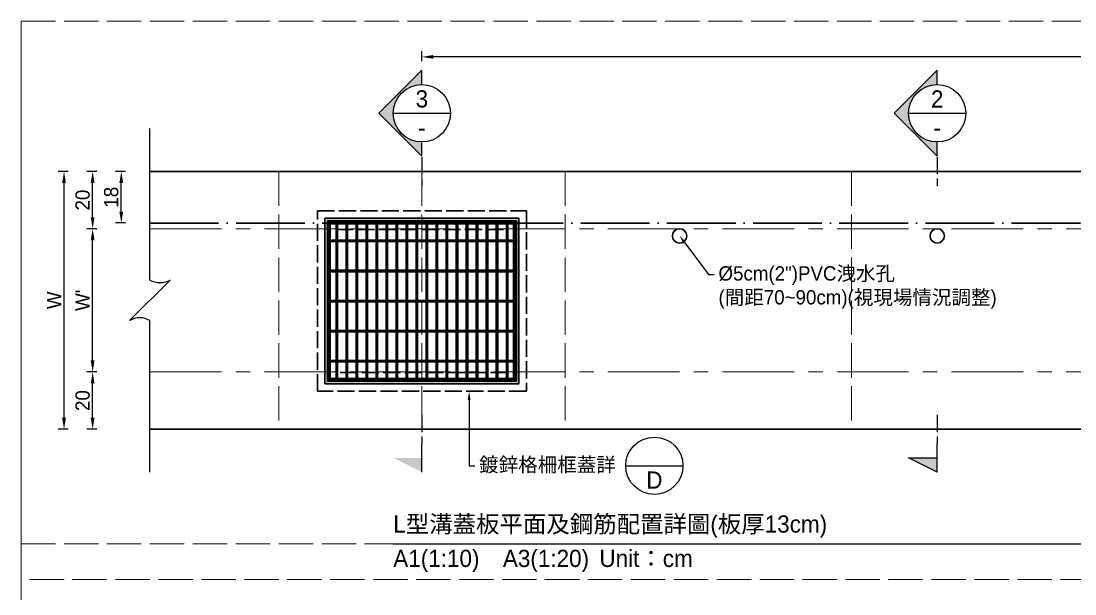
# Model space of a CAD drawing. Extents: x -2931 to 4779, y -2120 to 304.
# Drawn here: x -40.9 to 327.2, y -1000.5 to -800.5 of the extents above; entities that cross this region are included whole.
import ezdxf
from ezdxf import colors
from ezdxf.entities.mleader import LeaderData, LeaderLine
from ezdxf.math import Vec2, Vec3

# ---------------------------------------------------------------- set-up
doc = ezdxf.new("R2010")
doc.units = 0
doc.header["$MEASUREMENT"] = 0
for name, pattern in [('ACAD_ISO02W100', [15, 12, -3]), ('ACAD_ISO04W100', [30, 24, -3, 0, -3]), ('CENTERX2', [4, 2.5, -0.5, 0.5, -0.5])]:
    doc.linetypes.add(name, pattern=pattern)
doc.layers.add('一、4.基本-隱藏', color=9, linetype='ACAD_ISO02W100', lineweight=20, plot=False)
doc.layers.add('三、3.文字-註解文字', color=2, linetype='Continuous')
for name, color, linetype, lineweight in [('二、1.繪圖-既有設施', 8, 'Continuous', 20), ('二、2.繪圖-施作項目', 181, 'Continuous', 30), ('二、6.繪圖-其他施作項目', 35, 'Continuous', 30)]:
    doc.layers.add(name, color=color, linetype=linetype, lineweight=lineweight)
doc.styles.add('次圖名(詳圖)', font='MS PGothic.ttf', dxfattribs={"height": 6})
doc.styles.add('註解文字', font='MS PGothic.ttf', dxfattribs={"height": 5})
doc.styles.add('註解文字(詳圖)', font='MS PGothic.ttf', dxfattribs={"height": 6})
doc.dimstyles.new('註解文字', dxfattribs={"dimtxt": 5, "dimasz": 4, "dimexe": 2, "dimexo": 2.5, "dimgap": 1, "dimtad": 2, "dimzin": 0, "dimdsep": 46, "dimtxsty": '註解文字', "dimcen": 0.1, "dimclrd": 256, "dimclre": 256, "dimclrt": 256, "dimadec": 0, "dimazin": 0, "dimtfac": 1, "dimtofl": 0, "dimtmove": 0, "dimatfit": 3, "dimfxl": 1.5, "dimfxlon": 1, "dimtolj": 1, "dimtzin": 0, "dimlwd": -1, "dimlwe": -1, "dimarcsym": 1})
pattern_1 = [(45, (-1221.2158, -689.56), (-2.65165, 2.65165), []), (45, (-1220.332, -689.56), (-2.65165, 2.65165), []), (45, (-1219.448, -689.56), (-2.65165, 2.65165), []), (45, (-1218.564, -689.56), (-2.65165, 2.65165), [])]

# ---------------------------------------------------------------- blocks, each defined once
blk = doc.blocks.new('*D68')
at = {"layer": 'Defpoints', "color": 0, "transparency": 16777216}
for p in [(-5.85, -852.96), (4.15, -852.96), (4.15, -870.96)]:
    blk.add_point(p, dxfattribs=at)
at = {"layer": '三、3.文字-註解文字', "transparency": 16777216}
for p, q in [((-4.35, -852.96), (-7.85, -852.96)), ((-5.85, -866.96), (-5.85, -856.96)), ((-4.35, -870.96), (-7.85, -870.96))]:
    blk.add_line(p, q, dxfattribs=at)
for points in [[(-6.52, -856.96), (-5.19, -856.96), (-5.85, -852.96)], [(-6.52, -866.96), (-5.19, -866.96), (-5.85, -870.96)]]:
    blk.add_solid(points, dxfattribs=at)
at = {"layer": '三、3.文字-註解文字', "transparency": 16777216, "insert": (-9.35, -861.96), "char_height": 5, "attachment_point": 5, "rotation": 90, "style": '註解文字'}
blk.add_mtext('\\A1;18', dxfattribs=at)
blk = doc.blocks.new('*D69')
at = {"layer": 'Defpoints', "color": 0, "transparency": 16777216}
for p in [(-15.85, -852.96), (4.15, -852.96), (4.15, -872.96)]:
    blk.add_point(p, dxfattribs=at)
at = {"layer": '三、3.文字-註解文字', "transparency": 16777216}
for p, q in [((-14.35, -852.96), (-17.85, -852.96)), ((-15.85, -868.96), (-15.85, -856.96)), ((-14.35, -872.96), (-17.85, -872.96))]:
    blk.add_line(p, q, dxfattribs=at)
for points in [[(-16.52, -856.96), (-15.19, -856.96), (-15.85, -852.96)], [(-16.52, -868.96), (-15.19, -868.96), (-15.85, -872.96)]]:
    blk.add_solid(points, dxfattribs=at)
at = {"layer": '三、3.文字-註解文字', "transparency": 16777216, "insert": (-19.35, -862.96), "char_height": 5, "attachment_point": 5, "rotation": 90, "style": '註解文字'}
blk.add_mtext('\\A1;20', dxfattribs=at)
blk = doc.blocks.new('*D70')
at = {"layer": 'Defpoints', "color": 0, "transparency": 16777216}
for p in [(-15.85, -872.96), (4.15, -872.96), (4.15, -922.96)]:
    blk.add_point(p, dxfattribs=at)
at = {"layer": '三、3.文字-註解文字', "transparency": 16777216}
for p, q in [((-14.35, -872.96), (-17.85, -872.96)), ((-15.85, -918.96), (-15.85, -876.96)), ((-14.35, -922.96), (-17.85, -922.96))]:
    blk.add_line(p, q, dxfattribs=at)
for points in [[(-16.52, -876.96), (-15.19, -876.96), (-15.85, -872.96)], [(-16.52, -918.96), (-15.19, -918.96), (-15.85, -922.96)]]:
    blk.add_solid(points, dxfattribs=at)
at = {"layer": '三、3.文字-註解文字', "transparency": 16777216, "insert": (-19.35, -897.96), "char_height": 5, "attachment_point": 5, "rotation": 90, "style": '註解文字'}
blk.add_mtext("\\A1;W'", dxfattribs=at)
blk = doc.blocks.new('*D71')
at = {"layer": 'Defpoints', "color": 0, "transparency": 16777216}
for p in [(-15.85, -922.96), (4.15, -922.96), (4.15, -942.96)]:
    blk.add_point(p, dxfattribs=at)
at = {"layer": '三、3.文字-註解文字', "transparency": 16777216}
for p, q in [((-14.35, -922.96), (-17.85, -922.96)), ((-15.85, -938.96), (-15.85, -926.96)), ((-14.35, -942.96), (-17.85, -942.96))]:
    blk.add_line(p, q, dxfattribs=at)
for points in [[(-16.52, -926.96), (-15.19, -926.96), (-15.85, -922.96)], [(-16.52, -938.96), (-15.19, -938.96), (-15.85, -942.96)]]:
    blk.add_solid(points, dxfattribs=at)
at = {"layer": '三、3.文字-註解文字', "transparency": 16777216, "insert": (-19.35, -932.96), "char_height": 5, "attachment_point": 5, "rotation": 90, "style": '註解文字'}
blk.add_mtext('\\A1;20', dxfattribs=at)
blk = doc.blocks.new('*D72')
at = {"layer": 'Defpoints', "color": 0, "transparency": 16777216}
for p in [(-25.85, -852.96), (4.15, -852.96), (4.15, -942.96)]:
    blk.add_point(p, dxfattribs=at)
at = {"layer": '三、3.文字-註解文字', "transparency": 16777216}
for p, q in [((-24.35, -852.96), (-27.85, -852.96)), ((-25.85, -938.96), (-25.85, -856.96)), ((-24.35, -942.96), (-27.85, -942.96))]:
    blk.add_line(p, q, dxfattribs=at)
for points in [[(-26.52, -856.96), (-25.19, -856.96), (-25.85, -852.96)], [(-26.52, -938.96), (-25.19, -938.96), (-25.85, -942.96)]]:
    blk.add_solid(points, dxfattribs=at)
at = {"layer": '三、3.文字-註解文字', "transparency": 16777216, "insert": (-29.35, -897.96), "char_height": 5, "attachment_point": 5, "rotation": 90, "style": '註解文字'}
blk.add_mtext('\\A1;W', dxfattribs=at)
blk = doc.blocks.new('*D73')
at = {"layer": 'Defpoints', "color": 0, "transparency": 16777216}
for p in [(99.15, -812.96), (99.15, -857.96), (599.15, -857.96)]:
    blk.add_point(p, dxfattribs=at)
at = {"layer": '三、3.文字-註解文字', "transparency": 16777216}
for p, q in [((99.15, -814.46), (99.15, -810.96)), ((595.15, -812.96), (103.15, -812.96)), ((599.15, -814.46), (599.15, -810.96))]:
    blk.add_line(p, q, dxfattribs=at)
for points in [[(103.15, -812.3), (103.15, -813.63), (99.15, -812.96)], [(595.15, -812.3), (595.15, -813.63), (599.15, -812.96)]]:
    blk.add_solid(points, dxfattribs=at)
at = {"layer": '三、3.文字-註解文字', "transparency": 16777216, "insert": (349.15, -809.46), "char_height": 5, "attachment_point": 5, "style": '註解文字'}
blk.add_mtext('\\A1;500±2', dxfattribs=at)

msp = doc.modelspace()

# ---------------------------------------------------------------- hatches: boundary and pattern name
at = {"layer": '三、3.文字-註解文字'}
h = msp.add_hatch(color=256, dxfattribs=at)
h.dxf.hatch_style = 1
h.paths.add_polyline_path([(99.145, -817.658), (84.145, -832.658), (99.145, -847.658), (99.145, -842.658, -0.4142136), (89.145, -832.658, -0.4142136), (99.145, -822.658)])
h = msp.add_hatch(color=256, dxfattribs=at)
h.dxf.hatch_style = 1
h.paths.add_polyline_path([(279.145, -817.658), (264.145, -832.658), (279.145, -847.658), (279.145, -842.658, -0.4142136), (269.145, -832.658, -0.4142136), (279.145, -822.658)])
h = msp.add_hatch(color=256, dxfattribs=at)
h.dxf.hatch_style = 1
h.paths.add_polyline_path([(89.145, -952.964), (99.145, -957.964), (99.145, -952.964)])
h = msp.add_hatch(color=256, dxfattribs=at)
h.dxf.hatch_style = 1
h.paths.add_polyline_path([(269.145, -952.964), (279.145, -957.964), (279.145, -952.964)])
at = {"layer": '二、6.繪圖-其他施作項目'}
h = msp.add_hatch(color=256, dxfattribs=at)
h.dxf.hatch_style = 1
h.paths.add_polyline_path([(65.245, -927.114), (133.045, -927.114), (133.045, -869.314), (65.245, -869.314)])
h.paths.add_polyline_path([(66.145, -870.214), (132.145, -870.214), (132.145, -926.214), (66.145, -926.214)], flags=16)
h = msp.add_hatch(dxfattribs=at)
h.set_pattern_fill('ANSI34', color=256, scale=5)
h.set_pattern_definition(pattern_1)
h.paths.add_polyline_path([(131.145, -876.964), (67.145, -876.964), (67.145, -877.464), (131.145, -877.464)])
h = msp.add_hatch(dxfattribs=at)
h.set_pattern_fill('ANSI34', color=256, scale=5)
h.set_pattern_definition(pattern_1)
h.paths.add_polyline_path([(131.145, -887.464), (67.145, -887.464), (67.145, -887.964), (131.145, -887.964)])
h = msp.add_hatch(dxfattribs=at)
h.set_pattern_fill('ANSI34', color=256, scale=5)
h.set_pattern_definition(pattern_1)
h.paths.add_polyline_path([(131.145, -897.964), (67.145, -897.964), (67.145, -898.464), (131.145, -898.464)])
h = msp.add_hatch(dxfattribs=at)
h.set_pattern_fill('ANSI34', color=256, scale=5)
h.set_pattern_definition(pattern_1)
h.paths.add_polyline_path([(131.145, -908.464), (67.145, -908.464), (67.145, -908.964), (131.145, -908.964)])
h = msp.add_hatch(dxfattribs=at)
h.set_pattern_fill('ANSI34', color=256, scale=5)
h.set_pattern_definition(pattern_1)
h.paths.add_polyline_path([(131.145, -918.964), (67.145, -918.964), (67.145, -919.464), (131.145, -919.464)])

# ---------------------------------------------------------------- linework, layer by layer
at = {"layer": '一、4.基本-隱藏'}
for points in [[(-40.855, -800.464), (739.145, -800.464), (739.145, -1307.464), (-40.855, -1307.464)], [(-40.855, -800.464), (739.145, -800.464), (739.145, -995.464), (-40.855, -995.464)]]:
    msp.add_lwpolyline(points, close=True, dxfattribs=at)
for points in [[(49.145, -852.964), (49.145, -942.964)], [(99.145, -852.964), (99.145, -942.964)], [(149.145, -852.964), (149.145, -942.964)], [(249.145, -852.964), (249.145, -942.964)], [(-40.855, -982.964), (739.145, -982.964)]]:
    msp.add_lwpolyline(points, dxfattribs=at)
at = {"layer": '三、3.文字-註解文字'}
for points in [[(99.145, -822.658), (99.145, -817.658), (84.145, -832.658), (99.145, -847.658), (99.145, -842.658)], [(279.145, -822.658), (279.145, -817.658), (264.145, -832.658), (279.145, -847.658), (279.145, -842.658)], [(89.145, -832.658), (109.145, -832.658)], [(269.145, -832.658), (289.145, -832.658)], [(99.145, -957.964), (99.145, -947.964)], [(279.145, -957.964), (279.145, -947.964)], [(279.145, -957.964), (269.145, -952.964), (279.145, -952.964)], [(170.342, -955.714), (190.342, -955.714)], [(89.145, -982.964), (609.145, -982.964)]]:
    msp.add_lwpolyline(points, dxfattribs=at)
msp.add_lwpolyline([(4.145, -957.964), (4.145, -905.035, 0.2828427), (-2.926, -905.035), (11.216, -890.893, -0.2828427), (4.145, -890.893), (4.145, -837.964)], format="xyb", dxfattribs=at)
at = {"layer": '三、3.文字-註解文字', "linetype": 'ACAD_ISO02W100', "ltscale": 0.5}
for points in [[(99.145, -847.964), (99.145, -857.964)], [(279.145, -847.964), (279.145, -857.964)], [(99.145, -937.964), (99.145, -947.964)], [(279.145, -937.964), (279.145, -947.964)]]:
    msp.add_lwpolyline(points, dxfattribs=at)
at = {"layer": '三、3.文字-註解文字'}
for centre in [(99.145, -832.658), (279.145, -832.658), (180.342, -955.714)]:
    msp.add_circle(centre, 10, dxfattribs=at)
at = {"layer": '二、1.繪圖-既有設施', "linetype": 'CENTERX2', "ltscale": 10}
for points in [[(4.145, -872.964), (694.145, -872.964)], [(4.145, -922.964), (694.145, -922.964)]]:
    msp.add_lwpolyline(points, dxfattribs=at)
at = {"layer": '二、2.繪圖-施作項目', "linetype": 'Continuous'}
for points in [[(4.145, -852.964), (694.145, -852.964)], [(4.145, -942.964), (694.145, -942.964)]]:
    msp.add_lwpolyline(points, dxfattribs=at)
at = {"layer": '二、2.繪圖-施作項目', "linetype": 'ACAD_ISO04W100'}
msp.add_lwpolyline([(4.145, -870.964), (694.145, -870.964)], dxfattribs=at)
at = {"layer": '二、6.繪圖-其他施作項目', "linetype": 'ACAD_ISO02W100', "ltscale": 0.5}
for points in [[(62.645, -866.714), (135.645, -866.714), (135.645, -929.714), (62.645, -929.714)], [(69.145, -873.214), (129.145, -873.214), (129.145, -923.214), (69.145, -923.214)]]:
    msp.add_lwpolyline(points, close=True, dxfattribs=at)
at = {"layer": '二、6.繪圖-其他施作項目'}
for points in [[(65.245, -869.314), (133.045, -869.314), (133.045, -927.114), (65.245, -927.114)], [(66.145, -870.214), (132.145, -870.214), (132.145, -926.214), (66.145, -926.214)], [(66.645, -870.714), (131.645, -870.714), (131.645, -925.714), (66.645, -925.714)]]:
    msp.add_lwpolyline(points, close=True, dxfattribs=at)
for points in [[(66.645, -870.714), (131.645, -870.714)], [(66.645, -870.714), (66.645, -925.714)], [(67.145, -870.714), (67.145, -925.714)], [(67.145, -871.214), (131.145, -871.214)], [(69.145, -871.214), (69.145, -876.964)], [(69.645, -871.214), (69.645, -876.964)], [(72.645, -871.214), (72.645, -876.964)], [(73.145, -871.214), (73.145, -876.964)], [(76.145, -871.214), (76.145, -876.964)], [(76.645, -871.214), (76.645, -876.964)], [(79.645, -871.214), (79.645, -876.964)], [(80.145, -871.214), (80.145, -876.964)], [(83.145, -871.214), (83.145, -876.964)], [(83.645, -871.214), (83.645, -876.964)], [(86.645, -871.214), (86.645, -876.964)], [(87.145, -871.214), (87.145, -876.964)], [(90.145, -871.214), (90.145, -876.964)], [(90.645, -871.214), (90.645, -876.964)], [(93.645, -871.214), (93.645, -876.964)], [(94.145, -871.214), (94.145, -876.964)], [(97.145, -871.214), (97.145, -876.964)], [(97.645, -871.214), (97.645, -876.964)], [(100.645, -871.214), (100.645, -876.964)], [(101.145, -871.214), (101.145, -876.964)], [(104.145, -871.214), (104.145, -876.964)], [(104.645, -871.214), (104.645, -876.964)], [(107.645, -871.214), (107.645, -876.964)], [(108.145, -871.214), (108.145, -876.964)], [(111.145, -871.214), (111.145, -876.964)], [(111.645, -871.214), (111.645, -876.964)], [(114.645, -871.214), (114.645, -876.964)], [(115.145, -871.214), (115.145, -876.964)], [(118.145, -871.214), (118.145, -876.964)], [(118.645, -871.214), (118.645, -876.964)], [(121.645, -871.214), (121.645, -876.964)], [(122.145, -871.214), (122.145, -876.964)], [(125.145, -871.214), (125.145, -876.964)], [(125.645, -871.214), (125.645, -876.964)], [(128.645, -871.214), (128.645, -876.964)], [(129.145, -871.214), (129.145, -876.964)], [(131.145, -870.714), (131.145, -925.714)], [(131.645, -870.714), (131.645, -925.714)], [(67.145, -876.964), (131.145, -876.964)], [(67.145, -877.464), (131.145, -877.464)], [(69.145, -877.464), (69.145, -887.464)], [(69.645, -877.464), (69.645, -887.464)], [(72.645, -877.464), (72.645, -887.464)], [(73.145, -877.464), (73.145, -887.464)], [(76.145, -877.464), (76.145, -887.464)], [(76.645, -877.464), (76.645, -887.464)], [(79.645, -877.464), (79.645, -887.464)], [(80.145, -877.464), (80.145, -887.464)], [(83.145, -877.464), (83.145, -887.464)], [(83.645, -877.464), (83.645, -887.464)], [(86.645, -877.464), (86.645, -887.464)], [(87.145, -877.464), (87.145, -887.464)], [(90.145, -877.464), (90.145, -887.464)], [(90.645, -877.464), (90.645, -887.464)], [(93.645, -877.464), (93.645, -887.464)], [(94.145, -877.464), (94.145, -887.464)], [(97.145, -877.464), (97.145, -887.464)], [(97.645, -877.464), (97.645, -887.464)], [(100.645, -877.464), (100.645, -887.464)], [(101.145, -877.464), (101.145, -887.464)], [(104.145, -877.464), (104.145, -887.464)], [(104.645, -877.464), (104.645, -887.464)], [(107.645, -877.464), (107.645, -887.464)], [(108.145, -877.464), (108.145, -887.464)], [(111.145, -877.464), (111.145, -887.464)], [(111.645, -877.464), (111.645, -887.464)], [(114.645, -877.464), (114.645, -887.464)], [(115.145, -877.464), (115.145, -887.464)], [(118.145, -877.464), (118.145, -887.464)], [(118.645, -877.464), (118.645, -887.464)], [(121.645, -877.464), (121.645, -887.464)], [(122.145, -877.464), (122.145, -887.464)], [(125.145, -877.464), (125.145, -887.464)], [(125.645, -877.464), (125.645, -887.464)], [(128.645, -877.464), (128.645, -887.464)], [(129.145, -877.464), (129.145, -887.464)], [(67.145, -887.464), (131.145, -887.464)], [(67.145, -887.964), (131.145, -887.964)], [(69.145, -887.964), (69.145, -897.964)], [(69.645, -887.964), (69.645, -897.964)], [(72.645, -887.964), (72.645, -897.964)], [(73.145, -887.964), (73.145, -897.964)], [(76.145, -887.964), (76.145, -897.964)], [(76.645, -887.964), (76.645, -897.964)], [(79.645, -887.964), (79.645, -897.964)], [(80.145, -887.964), (80.145, -897.964)], [(83.145, -887.964), (83.145, -897.964)], [(83.645, -887.964), (83.645, -897.964)], [(86.645, -887.964), (86.645, -897.964)], [(87.145, -887.964), (87.145, -897.964)], [(90.145, -887.964), (90.145, -897.964)], [(90.645, -887.964), (90.645, -897.964)], [(93.645, -887.964), (93.645, -897.964)], [(94.145, -887.964), (94.145, -897.964)], [(97.145, -887.964), (97.145, -897.964)], [(97.645, -887.964), (97.645, -897.964)], [(100.645, -887.964), (100.645, -897.964)], [(101.145, -887.964), (101.145, -897.964)], [(104.145, -887.964), (104.145, -897.964)], [(104.645, -887.964), (104.645, -897.964)], [(107.645, -887.964), (107.645, -897.964)], [(108.145, -887.964), (108.145, -897.964)], [(111.145, -887.964), (111.145, -897.964)], [(111.645, -887.964), (111.645, -897.964)], [(114.645, -887.964), (114.645, -897.964)], [(115.145, -887.964), (115.145, -897.964)], [(118.145, -887.964), (118.145, -897.964)], [(118.645, -887.964), (118.645, -897.964)], [(121.645, -887.964), (121.645, -897.964)], [(122.145, -887.964), (122.145, -897.964)], [(125.145, -887.964), (125.145, -897.964)], [(125.645, -887.964), (125.645, -897.964)], [(128.645, -887.964), (128.645, -897.964)], [(129.145, -887.964), (129.145, -897.964)], [(67.145, -897.964), (131.145, -897.964)], [(67.145, -898.464), (131.145, -898.464)], [(69.145, -898.464), (69.145, -908.464)], [(69.645, -898.464), (69.645, -908.464)], [(72.645, -898.464), (72.645, -908.464)], [(73.145, -898.464), (73.145, -908.464)], [(76.145, -898.464), (76.145, -908.464)], [(76.645, -898.464), (76.645, -908.464)], [(79.645, -898.464), (79.645, -908.464)], [(80.145, -898.464), (80.145, -908.464)], [(83.145, -898.464), (83.145, -908.464)], [(83.645, -898.464), (83.645, -908.464)], [(86.645, -898.464), (86.645, -908.464)], [(87.145, -898.464), (87.145, -908.464)], [(90.145, -898.464), (90.145, -908.464)], [(90.645, -898.464), (90.645, -908.464)], [(93.645, -898.464), (93.645, -908.464)], [(94.145, -898.464), (94.145, -908.464)], [(97.145, -898.464), (97.145, -908.464)], [(97.645, -898.464), (97.645, -908.464)], [(100.645, -898.464), (100.645, -908.464)], [(101.145, -898.464), (101.145, -908.464)], [(104.145, -898.464), (104.145, -908.464)], [(104.645, -898.464), (104.645, -908.464)], [(107.645, -898.464), (107.645, -908.464)], [(108.145, -898.464), (108.145, -908.464)], [(111.145, -898.464), (111.145, -908.464)], [(111.645, -898.464), (111.645, -908.464)], [(114.645, -898.464), (114.645, -908.464)], [(115.145, -898.464), (115.145, -908.464)], [(118.145, -898.464), (118.145, -908.464)], [(118.645, -898.464), (118.645, -908.464)], [(121.645, -898.464), (121.645, -908.464)], [(122.145, -898.464), (122.145, -908.464)], [(125.145, -898.464), (125.145, -908.464)], [(125.645, -898.464), (125.645, -908.464)], [(128.645, -898.464), (128.645, -908.464)], [(129.145, -898.464), (129.145, -908.464)], [(67.145, -908.464), (131.145, -908.464)], [(67.145, -908.964), (131.145, -908.964)], [(69.145, -908.964), (69.145, -918.964)], [(69.645, -908.964), (69.645, -918.964)], [(72.645, -908.964), (72.645, -918.964)], [(73.145, -908.964), (73.145, -918.964)], [(76.145, -908.964), (76.145, -918.964)], [(76.645, -908.964), (76.645, -918.964)], [(79.645, -908.964), (79.645, -918.964)], [(80.145, -908.964), (80.145, -918.964)], [(83.145, -908.964), (83.145, -918.964)], [(83.645, -908.964), (83.645, -918.964)], [(86.645, -908.964), (86.645, -918.964)], [(87.145, -908.964), (87.145, -918.964)], [(90.145, -908.964), (90.145, -918.964)], [(90.645, -908.964), (90.645, -918.964)], [(93.645, -908.964), (93.645, -918.964)], [(94.145, -908.964), (94.145, -918.964)], [(97.145, -908.964), (97.145, -918.964)], [(97.645, -908.964), (97.645, -918.964)], [(100.645, -908.964), (100.645, -918.964)], [(101.145, -908.964), (101.145, -918.964)], [(104.145, -908.964), (104.145, -918.964)], [(104.645, -908.964), (104.645, -918.964)], [(107.645, -908.964), (107.645, -918.964)], [(108.145, -908.964), (108.145, -918.964)], [(111.145, -908.964), (111.145, -918.964)], [(111.645, -908.964), (111.645, -918.964)], [(114.645, -908.964), (114.645, -918.964)], [(115.145, -908.964), (115.145, -918.964)], [(118.145, -908.964), (118.145, -918.964)], [(118.645, -908.964), (118.645, -918.964)], [(121.645, -908.964), (121.645, -918.964)], [(122.145, -908.964), (122.145, -918.964)], [(125.145, -908.964), (125.145, -918.964)], [(125.645, -908.964), (125.645, -918.964)], [(128.645, -908.964), (128.645, -918.964)], [(129.145, -908.964), (129.145, -918.964)], [(67.145, -918.964), (131.145, -918.964)], [(67.145, -919.464), (131.145, -919.464)], [(69.145, -919.464), (69.145, -925.214)], [(69.645, -919.464), (69.645, -925.214)], [(72.645, -919.464), (72.645, -925.214)], [(73.145, -919.464), (73.145, -925.214)], [(76.145, -919.464), (76.145, -925.214)], [(76.645, -919.464), (76.645, -925.214)], [(79.645, -919.464), (79.645, -925.214)], [(80.145, -919.464), (80.145, -925.214)], [(83.145, -919.464), (83.145, -925.214)], [(83.645, -919.464), (83.645, -925.214)], [(86.645, -919.464), (86.645, -925.214)], [(87.145, -919.464), (87.145, -925.214)], [(90.145, -919.464), (90.145, -925.214)], [(90.645, -919.464), (90.645, -925.214)], [(93.645, -919.464), (93.645, -925.214)], [(94.145, -919.464), (94.145, -925.214)], [(97.145, -919.464), (97.145, -925.214)], [(97.645, -919.464), (97.645, -925.214)], [(100.645, -919.464), (100.645, -925.214)], [(101.145, -919.464), (101.145, -925.214)], [(104.145, -919.464), (104.145, -925.214)], [(104.645, -919.464), (104.645, -925.214)], [(107.645, -919.464), (107.645, -925.214)], [(108.145, -919.464), (108.145, -925.214)], [(111.145, -919.464), (111.145, -925.214)], [(111.645, -919.464), (111.645, -925.214)], [(114.645, -919.464), (114.645, -925.214)], [(115.145, -919.464), (115.145, -925.214)], [(118.145, -919.464), (118.145, -925.214)], [(118.645, -919.464), (118.645, -925.214)], [(121.645, -919.464), (121.645, -925.214)], [(122.145, -919.464), (122.145, -925.214)], [(125.145, -919.464), (125.145, -925.214)], [(125.645, -919.464), (125.645, -925.214)], [(128.645, -919.464), (128.645, -925.214)], [(129.145, -919.464), (129.145, -925.214)], [(66.645, -925.714), (131.645, -925.714)], [(67.145, -925.214), (131.145, -925.214)]]:
    msp.add_lwpolyline(points, dxfattribs=at)
for centre in [(189.145, -875.464), (279.145, -875.464)]:
    msp.add_circle(centre, 2.5, dxfattribs=at)

# ---------------------------------------------------------------- texts
at = {"layer": '三、3.文字-註解文字', "char_height": 6}
for s, width, gutter_width, insert, attachment_point, style in [('3', 6.60394, 25, (99.145, -827.658), 5, '註解文字(詳圖)'), ('2', 6.60394, 25, (279.145, -827.658), 5, '註解文字(詳圖)'), ('-', 6.60394, 25, (99.145, -837.658), 5, '註解文字(詳圖)'), ('-', 6.60394, 25, (279.145, -837.658), 5, '註解文字(詳圖)'), ('D', 6.60394, 25, (180.342, -960.714), 5, '註解文字(詳圖)'), ('L{\\fMS PGothic|b0|i0|c128|p34;型溝蓋板平面及鋼筋配置詳圖(板厚13cm)}', 215.37549, 15, (89.145, -976.964), 4, '次圖名(詳圖)'), ('A1(1:10)\u3000A3(1:20){\\fMS PGothic|b0|i0|c128|p34;^IUnit：cm}', 136.03259, 15, (89.145, -988.964), 4, '次圖名(詳圖)')]:
    msp.add_mtext_dynamic_manual_height_columns(s, width=width, gutter_width=gutter_width, heights=[0], dxfattribs=dict(at, insert=insert, attachment_point=attachment_point, style=style))

# ---------------------------------------------------------------- dimensions: what is measured, and where the dimension line sits
at = {"layer": '三、3.文字-註解文字'}
dim = msp.add_linear_dim(base=(99.145, -812.964), p1=(599.145, -857.964), p2=(99.145, -857.964), text='500±2', dimstyle='註解文字', dxfattribs=at)
dim.commit()
dim.dimension.update_dxf_attribs({"geometry": '*D73', "text_midpoint": (349.145, -809.464)})
for base, p1, p2, text, picture, middle in [((-25.855, -852.964), (4.145, -942.964), (4.145, -852.964), 'W', '*D72', (-29.355, -897.964)), ((-15.855, -852.964), (4.145, -872.964), (4.145, -852.964), '20', '*D69', (-19.355, -862.964)), ((-5.855, -852.964), (4.145, -870.964), (4.145, -852.964), '18', '*D68', (-9.355, -861.964)), ((-15.855, -872.964), (4.145, -922.964), (4.145, -872.964), "W'", '*D70', (-19.355, -897.964)), ((-15.855, -922.964), (4.145, -942.964), (4.145, -922.964), '20', '*D71', (-19.355, -932.964))]:
    dim = msp.add_linear_dim(base=base, p1=p1, p2=p2, angle=90, text=text, dimstyle='註解文字', dxfattribs=at)
    dim.commit()
    dim.dimension.update_dxf_attribs({"geometry": picture, "text_midpoint": middle})

# ---------------------------------------------------------------- leaders
ml = msp.add_multileader_mtext('Standard', dxfattribs=at)
ml.set_content('{\\fMS PGothic|b0|i0|c128|p34;%%C5cm(2")PVC洩水孔\\P(間距70~90cm)(視現場情況調整)}', color=256, style='註解文字')
ml.set_leader_properties(color=144, linetype='ByLayer', lineweight=-1)
ml.build(insert=Vec2(0, 0))
ml.multileader.update_dxf_attribs({"dogleg_length": 2, "arrow_head_size": 3})
ctx = ml.context
ctx.base_point, ctx.char_height, ctx.arrow_head_size, ctx.landing_gap_size, ctx.plane_origin = Vec3(201.251, -888.919), 5, 3, 1.5, Vec3(189.145, -875.464)
notes = []
notes.append((ctx, [(1, (1, 1, 0), (199.251, -888.919), (1, 0), 2, [(0, [(189.145, -875.464)], 0, [])])]))
ctx.mtext.insert, ctx.mtext.width, ctx.mtext.flow_direction = Vec3(202.751, -886.063), 101.32193, 5
ml = msp.add_multileader_mtext('Standard', dxfattribs=at)
ml.set_content('鍍鋅格柵框蓋詳', color=256, style='註解文字')
ml.set_leader_properties(color=144, linetype='ByLayer', lineweight=-1)
ml.build(insert=Vec2(0, 0))
ml.multileader.update_dxf_attribs({"dogleg_length": 2, "arrow_head_size": 3})
ctx = ml.context
ctx.base_point, ctx.char_height, ctx.arrow_head_size, ctx.landing_gap_size, ctx.plane_origin = Vec3(117.645, -955.714), 5, 3, 1.5, Vec3(98.096, -1011.891)
notes.append((ctx, [(1, (1, 1, 0), (115.645, -955.714), (1, 0), 2, [(0, [(115.645, -929.714)], 0, [])])]))
ctx.mtext.insert, ctx.mtext.width, ctx.mtext.flow_direction = Vec3(119.145, -952.859), 122.40528, 5
for ctx, leaders in notes:
    for number, flags, end, landing, length, lines in leaders:
        leader = LeaderData()
        leader.index, (leader.has_last_leader_line, leader.has_dogleg_vector, leader.attachment_direction) = number, flags
        leader.last_leader_point, leader.dogleg_vector, leader.dogleg_length = Vec3(end), Vec3(landing), length
        for number, points, colour, breaks in lines:
            line = LeaderLine()
            line.index, line.vertices, line.color, line.breaks = number, Vec3.list(points), colors.encode_raw_color(colour), breaks
            leader.lines.append(line)
        ctx.leaders.append(leader)

doc.saveas('drawing.dxf')
